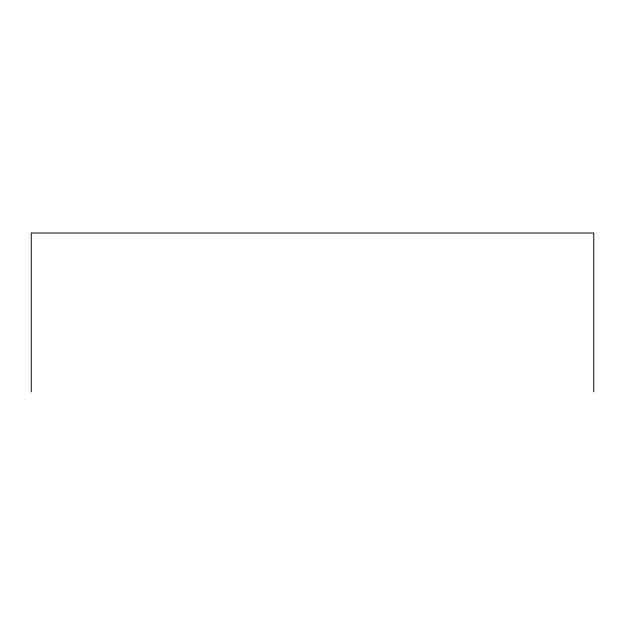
<?xml version="1.0" encoding="UTF-8"?>
<svg xmlns="http://www.w3.org/2000/svg" width="625" height="625" viewBox="0 0 625 625"><rect width="100%" height="100%" fill="white"/><g stroke="black" fill="none" stroke-linecap="round" stroke-linejoin="round"><path stroke-width="0.94" d="M593.75 391.977L593.75 233.023L31.25 233.023L31.25 391.977"/></g></svg>
